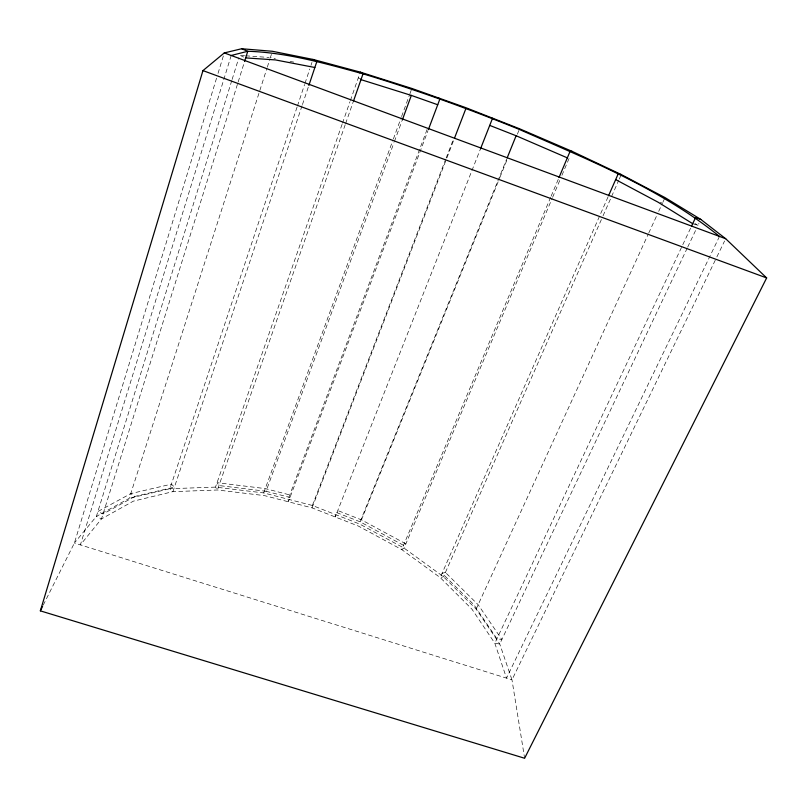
<?xml version="1.0" encoding="UTF-8"?>
<svg xmlns="http://www.w3.org/2000/svg" width="807" height="807" viewBox="0 0 807 807"><rect width="100%" height="100%" fill="white"/><g stroke="black" fill="none" stroke-linecap="round" stroke-linejoin="round"><path stroke-width="0.61" stroke-dasharray="4.04 3.03" d="M216.548 78.198L74.395 543.02L43.144 605.3M218.021 73.387L223.549 55.32M231.195 55.481L80.387 544.896L101.511 518.901L237.793 83.171M231.75 80.65L96.366 516.44L74.395 543.02L511.981 679.837L524.621 758.257M232.123 79.439L238.852 57.781M238.166 81.971L244.188 62.714M719.491 236.421L506.524 678.132L494.822 643.24L471.954 609.194L440.198 577.57L401.704 549.557L358.389 526.073L312.057 507.865L264.454 495.609L217.396 489.99L172.92 491.645L133.377 501.147L101.511 518.901L96.366 516.44L129.251 498.343L266.925 68.343M267.309 67.142L270.002 58.76M271.394 54.412L270.385 57.559L275.298 58.518M297.037 107.18L169.894 488.719L129.251 498.343M297.44 105.989L304.592 84.513M304.996 83.323L309.767 68.999M310.957 65.428L311.956 62.421M302.05 105.747L172.92 491.645L169.894 488.719L215.499 487.115L263.677 492.926L312.37 505.475L359.751 524.096L404.065 548.104L443.517 576.743L476.14 609.093L499.745 643.996L511.981 679.837L716.344 257.998M302.454 104.557L308.456 86.621M342.077 124.339L215.499 487.115L217.396 489.99L345.204 124.742M342.491 123.148L349.966 101.722M350.389 100.532L360.295 72.126M345.618 123.552L353.093 102.186M263.677 492.926L392.938 140.146M393.372 138.965L401.16 117.701M401.593 116.521L409.381 95.256M409.815 94.076L411.873 88.457M266.048 491.271L289.995 497.455L289.763 494.933L265.261 488.598L217.043 482.687L218.949 485.552L266.048 491.271L393.987 142.678M394.421 141.497L401.795 121.403M427.054 129.574L288.149 499.23L288.381 501.772L427.962 130.704M336.055 514.785L335.228 516.964L480.518 148.801M312.37 505.475L445.696 159.231M446.15 158.051L453.383 139.278M312.057 507.865L446.473 158.979M446.927 157.799L453.716 140.186M360.114 521.816L336.912 512.697L337.74 510.538L361.465 519.859L405.871 543.857L403.5 545.3L360.114 521.816L506.685 159.08M361.465 519.859L499.452 178.549M499.926 177.379L507.008 159.847M517.378 134.204L519.577 128.777M550.656 197.301L401.704 549.557L404.065 548.104L552.129 198.461M551.141 196.141L558.505 178.74M552.624 197.301L559.987 179.921M561.944 175.28L569.308 157.89M608.064 196.858L440.198 577.57L443.517 576.743L602.526 216.972M603.031 215.822L618.798 180.163M619.292 179.043L621.269 174.554M476.14 609.093L648.203 234.232M648.727 233.082L656.605 215.933M658.704 211.353L662.376 203.354L660.197 202.194M662.819 202.396L664.575 198.552M690.55 228.25L494.822 643.24L499.745 643.996L687.211 248.142M687.746 247.013L695.826 229.945M692.699 223.69L697.984 225.395L698.923 223.398M716.888 256.868L724.585 240.99M134.9 496.426L103.054 513.998L97.889 511.527L130.754 493.622L171.407 484.15L174.443 487.075L134.9 496.426L130.754 493.622M244.531 55.723L239.608 55.37L243.664 57.055M245.762 55.804L269.155 57.479M290.056 61.372L293.738 62.089M358.278 77.916L360.679 78.662M694.837 223.448L697.984 225.395M445.414 572.445L442.105 573.263L473.961 604.806L496.941 638.741L501.863 639.507L478.148 604.725L445.414 572.445"/><path stroke-width="1.21" d="M40.35 610.859L202.96 70.602L224.285 52.919L241.666 48.743L272.393 51.275L312.955 59.415L360.295 72.126L411.873 88.457L465.578 107.583L519.577 128.777L572.082 151.343L621.269 174.554L665.018 197.594L700.809 219.423L725.685 238.721L766.65 277.931L524.621 758.257L40.35 610.859L42.579 606.41M244.561 61.514L247.769 51.275C287.161 52.516 325.241 63.541 363.019 73.841C415.817 89.698 467.687 108.471 518.76 129.201C588.081 159.645 660.106 188.374 719.491 236.421M308.859 85.431L316.869 61.473L312.955 59.415M353.516 101.006L363.019 73.841L360.295 72.126M492.573 118.175L480.518 148.801M402.229 120.223L411.338 95.408L437.727 104.759M428.406 129.524L439.825 99.17L438.887 98.081M454.623 137.836L465.932 108.461M507.159 157.91L516.117 135.747L489.748 125.408M558.989 177.58L570.115 151.272L572.082 151.343M608.569 195.708L618.152 173.969L621.269 174.554M691.619 225.97L695.523 217.698L700.809 219.423M231.195 55.481L247.769 51.275L241.666 48.743M245.691 57.902L275.429 59.92L314.851 67.495M360.991 79.641L411.338 95.408M202.96 70.602L766.65 277.931M224.285 52.919L725.685 238.721M516.117 135.747L567.331 157.859M615.67 179.598L658.139 202.234L692.699 223.69"/></g></svg>
